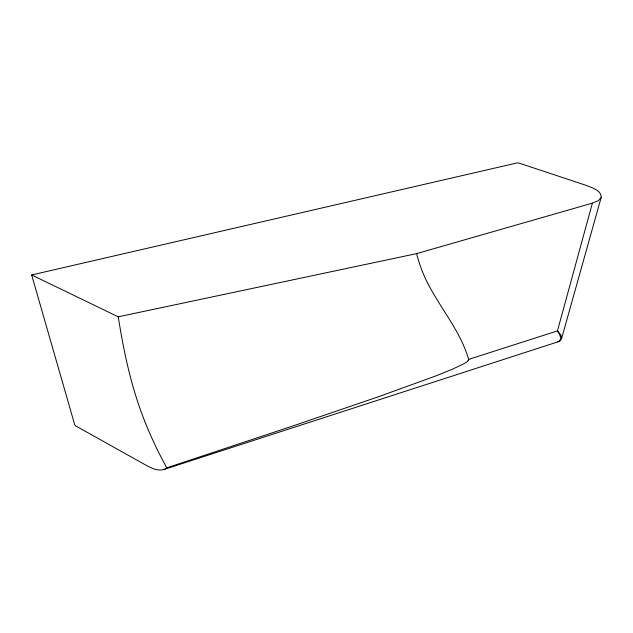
<?xml version="1.0" encoding="UTF-8"?>
<svg xmlns="http://www.w3.org/2000/svg" width="633" height="633" viewBox="0 0 633 633"><rect width="100%" height="100%" fill="white"/><g stroke="black" fill="none" stroke-linecap="round" stroke-linejoin="round"><path stroke-width="0.95" d="M601.223 197.282C601.121 189.773 591.269 187.653 585.683 185.2L519.234 163.164A11.244 9.661 -7.2 0 0 517.026 162.95L31.65 274.951L74.67 424.601A7.121 4.929 22 0 0 75.541 425.827L147.679 466.133C152.529 468.713 158.25 471.094 163.797 469.528L557.705 341.923C562.848 340.19 559.794 333.773 557.451 330.901L592.401 203.138L598.486 200.534L601.223 197.282L561.693 338.228A6.694 5.167 -2.6 0 1 560.893 339.826L560.34 340.427A6.591 5.08 -2.6 0 1 557.705 341.915M561.693 338.228L560.862 335.086L557.451 330.901L468.657 359.386C458.545 324.254 430.258 298.167 419.473 263.288A189.069 154.317 -10 0 1 416.601 253.627L118.252 316.816L31.65 274.951M467.882 361.008L467.85 361.039A11.006 8.522 3.3 0 1 467.075 361.696L466.165 362.353A25.803 20.121 3.8 0 1 465.738 362.63L465.176 362.986A43.202 33.976 4.4 0 1 463.601 363.896L452.46 369.189L435.393 376.089L378.249 396.812L294.005 425.582L166.74 467.874A11.529 7.976 18.4 0 1 163.812 469.536M416.609 253.627L592.401 203.138M166.74 467.874L159.374 453.806A732.207 536.183 -13.7 0 1 144.538 420.731M144.553 420.731C131.324 387.412 123.815 352.138 118.252 316.816M468.816 359.402A3.197 2.469 3 0 1 467.795 360.929"/></g></svg>
